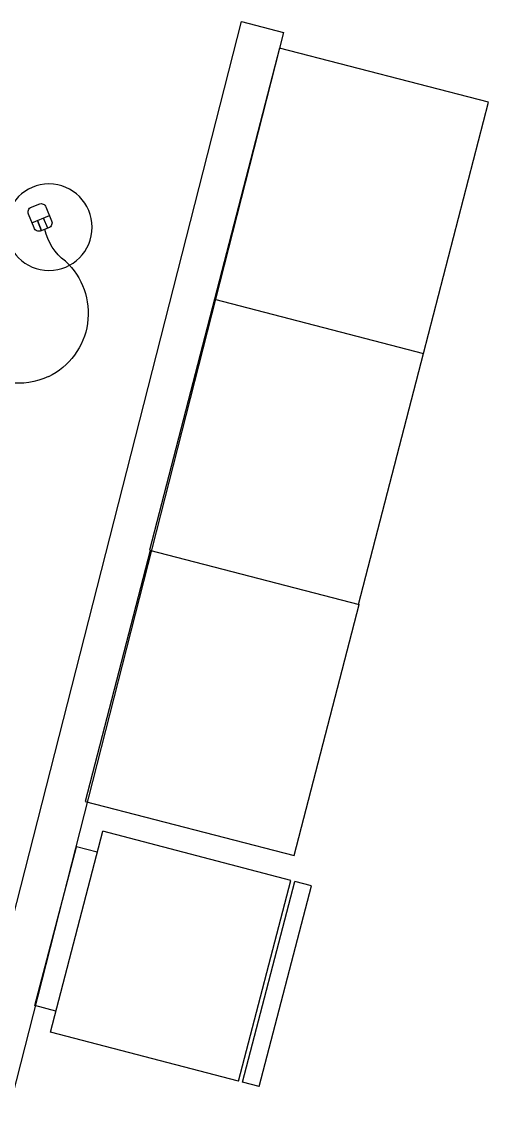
# Model space of a CAD drawing. Extents: x -1.7 to 87, y -33.6 to 19.
# Drawn here: x 37.338 to 38.419, y 8.835 to 11.342 of the extents above; entities that cross this region are included whole.
import ezdxf

# ---------------------------------------------------------------- set-up
doc = ezdxf.new("R2010")
doc.units = 0
doc.layers.add('AR-MOB', color=2, linetype='Continuous')

# ---------------------------------------------------------------- blocks, each defined once
blk = doc.blocks.new('geladeira')
at = {"color": 2}
for p, q in [((0.05, -0.24), (0.05, 0.24)), ((0.5, 0.24), (0.05, 0.24)), ((0.55, 0.24), (0.51, 0.24)), ((0.55, -0.24), (0.55, 0.24)), ((0.5, -0.24), (0.05, -0.24)), ((0.55, -0.24), (0.51, -0.24))]:
    blk.add_line(p, q, dxfattribs=at)
at = {"color": 1}
for p, q in [((0.5, -0.24), (0.5, 0.24)), ((0.51, -0.24), (0.51, 0.24)), ((0, -0.19), (0, 0.19)), ((0.05, 0.19), (0, 0.19)), ((0.05, -0.19), (0, -0.19))]:
    blk.add_line(p, q, dxfattribs=at)
blk = doc.blocks.new('estacao de trabalho 290 x 150')
at = {"color": 2}
for p, q in [((-0.8789, 0.4551), (-0.905, 0.4198)), ((-0.8758, 0.4167), (-0.8962, 0.4318)), ((-0.8666, 0.4291), (-0.887, 0.4442)), ((-0.887, 0.4442), (-0.8666, 0.4291))]:
    blk.add_line(p, q, dxfattribs=at)
blk.add_lwpolyline([(-0.925, 0.4502, 0.414214), (-0.9224, 0.4327), (-0.8947, 0.4122, 0.414214), (-0.8772, 0.4148), (-0.8659, 0.43, 0.414214), (-0.8686, 0.4475), (-0.8963, 0.468, 0.414214), (-0.9138, 0.4654)], format="xyb", close=True, dxfattribs=at)
blk.add_lwpolyline([(-1.45, 0), (1.45, 0), (1.45, 0.1), (-1.45, 0.1)], close=True, dxfattribs=at)
at = {"color": 1}
blk.add_circle((-0.8788, 0.4144), 0.1, dxfattribs=at)
at = {"color": 2}
for centre, radius, start, end in [((-0.6697, 0.4348), 0.1637, 320.1264, 26.4045), ((-0.9266, 0.3121), 0.1233, 21.9141, 63.4984), ((-0.6679, 0.436), 0.164, 208.3713, 319.659)]:
    blk.add_arc(centre, radius, start, end, dxfattribs=at)

msp = doc.modelspace()

# ---------------------------------------------------------------- linework, layer by layer
at = {"layer": 'AR-MOB'}
msp.add_lwpolyline([(37.9349, 11.281), (37.7844, 10.7002), (38.2684, 10.5748), (38.4189, 11.1557)], close=True, dxfattribs=at)
for points in [[(37.7844, 10.7002), (37.6339, 10.1194), (38.1195, 9.9936)], [(38.118, 9.994), (38.2684, 10.5748)], [(37.6354, 10.119), (37.485, 9.5382), (37.969, 9.4128), (38.1195, 9.9936)]]:
    msp.add_lwpolyline(points, dxfattribs=at)

# ---------------------------------------------------------------- block references
at = {"layer": 'AR-MOB', "xscale": -1, "rotation": 75.66695549887044}
msp.add_blockref('estacao de trabalho 290 x 150', (37.5852, 9.9127), dxfattribs=at)
at = {"layer": 'AR-MOB', "rotation": 345.3881568450721}
msp.add_blockref('geladeira', (37.4167, 9.2494), dxfattribs=at)

doc.saveas('drawing.dxf')
